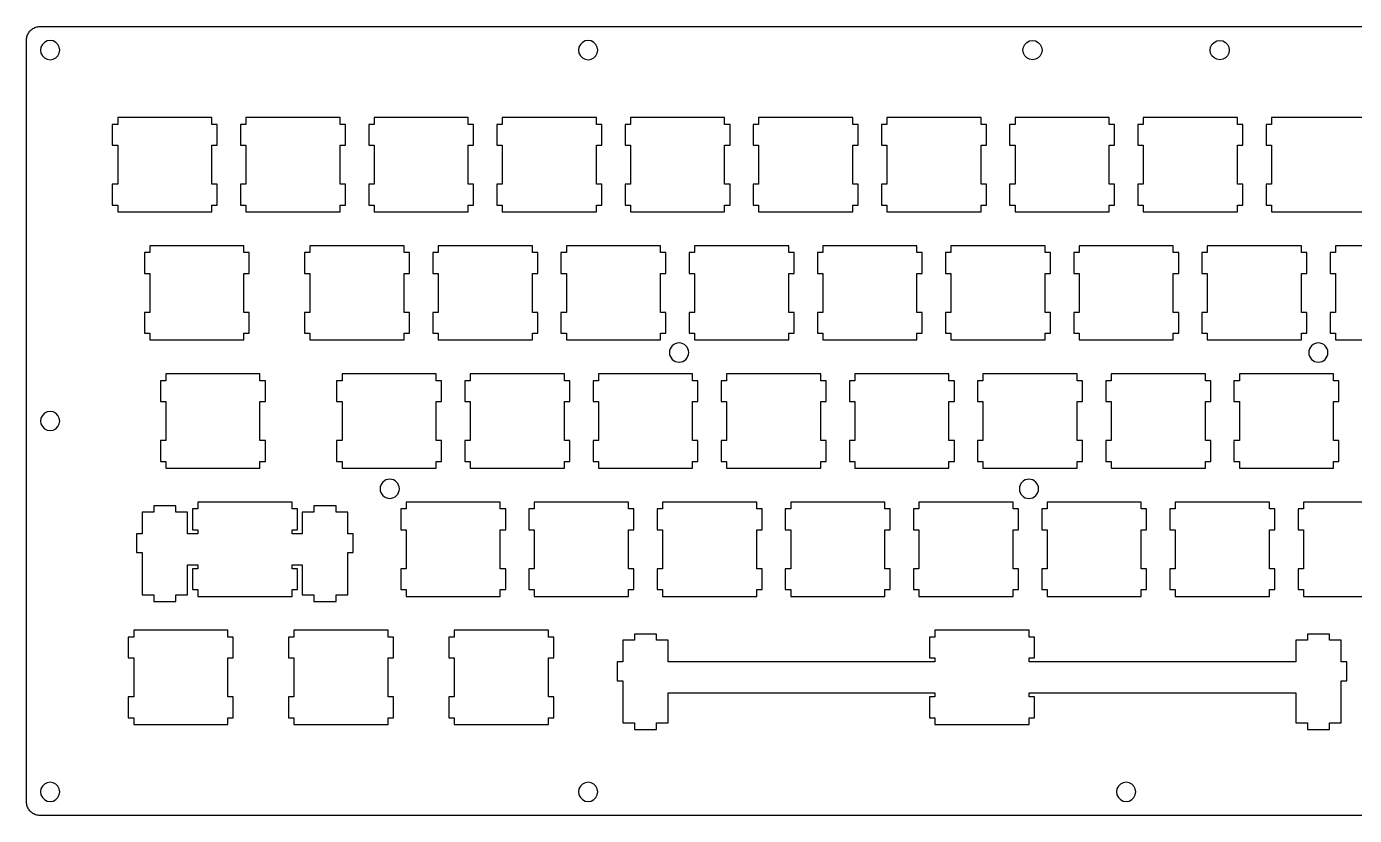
# Model space of a CAD drawing. Extents: x 5 to 332, y 5 to 122.
# Drawn here: x 5 to 202.3, y 5 to 122.3 of the extents above; entities that cross this region are included whole.
import ezdxf

# ---------------------------------------------------------------- set-up
doc = ezdxf.new("R2010")
doc.units = 0
doc.layers.add('Layer_1', color=7, linetype='CONTINUOUS')

msp = doc.modelspace()

# ---------------------------------------------------------------- linework, layer by layer
at = {"layer": 'Layer_1', "color": 7}
for p, q in [((5.001, 120.25), (5.007, 120.407)), ((5.007, 120.407), (5.025, 120.563)), ((5.025, 120.563), (5.056, 120.717)), ((5.056, 120.717), (5.098, 120.869)), ((5.098, 120.869), (5.153, 121.016)), ((5.153, 121.016), (5.218, 121.158)), ((5.218, 121.158), (5.295, 121.295)), ((5.295, 121.295), (5.382, 121.426)), ((5.382, 121.426), (5.48, 121.549)), ((5.48, 121.549), (5.586, 121.665)), ((5.586, 121.665), (5.702, 121.771)), ((5.702, 121.771), (5.825, 121.869)), ((5.825, 121.869), (5.956, 121.956)), ((5.956, 121.956), (6.093, 122.033)), ((6.093, 122.033), (6.235, 122.098)), ((6.235, 122.098), (6.382, 122.153)), ((6.382, 122.153), (6.534, 122.195)), ((6.534, 122.195), (6.688, 122.226)), ((6.688, 122.226), (6.844, 122.244)), ((6.844, 122.244), (7.001, 122.251)), ((7.001, 122.251), (329.802, 122.25)), ((5, 6.999), (5.001, 120.25)), ((7.145, 119.192), (7.075, 118.75)), ((7.075, 118.75), (7.145, 118.31)), ((7.348, 119.588), (7.145, 119.192)), ((7.663, 119.903), (7.348, 119.588)), ((8.059, 120.106), (7.663, 119.903)), ((8.5, 120.175), (8.059, 120.106)), ((8.941, 120.106), (8.5, 120.175)), ((9.338, 119.903), (8.941, 120.106)), ((9.653, 119.588), (9.338, 119.903)), ((9.856, 119.192), (9.653, 119.588)), ((9.925, 118.75), (9.856, 119.192)), ((9.856, 118.31), (9.925, 118.75)), ((87.095, 119.192), (87.026, 118.75)), ((87.026, 118.75), (87.095, 118.31)), ((87.298, 119.588), (87.095, 119.192)), ((87.613, 119.903), (87.298, 119.588)), ((88.01, 120.106), (87.613, 119.903)), ((88.451, 120.175), (88.01, 120.106)), ((88.891, 120.106), (88.451, 120.175)), ((89.288, 119.903), (88.891, 120.106)), ((89.604, 119.588), (89.288, 119.903)), ((89.806, 119.192), (89.604, 119.588)), ((89.876, 118.75), (89.806, 119.192)), ((89.806, 118.31), (89.876, 118.75)), ((153.06463, 118.750878), (153.13363, 119.190878)), ((153.13363, 118.308878), (153.06463, 118.750878)), ((153.13363, 119.190878), (153.33663, 119.587878)), ((153.33663, 119.587878), (153.65163, 119.902878)), ((153.65163, 119.902878), (154.04863, 120.105878)), ((154.04863, 120.105878), (154.48963, 120.175878)), ((154.48963, 120.175878), (154.92963, 120.105878)), ((154.92963, 120.105878), (155.32663, 119.902878)), ((155.32663, 119.902878), (155.64263, 119.587878)), ((155.64263, 119.587878), (155.84463, 119.190878)), ((155.84463, 119.190878), (155.91463, 118.750878)), ((155.91463, 118.750878), (155.84463, 118.308878)), ((180.88737, 118.750121), (180.95737, 119.192121)), ((180.95737, 118.310121), (180.88737, 118.750121)), ((180.95737, 119.192121), (181.15937, 119.588121)), ((181.15937, 119.588121), (181.47537, 119.903121)), ((181.47537, 119.903121), (181.87237, 120.106121)), ((181.87237, 120.106121), (182.31237, 120.175121)), ((182.31237, 120.175121), (182.75337, 120.106121)), ((182.75337, 120.106121), (183.15037, 119.903121)), ((183.15037, 119.903121), (183.46537, 119.588121)), ((183.46537, 119.588121), (183.66837, 119.192121)), ((183.66837, 119.192121), (183.73737, 118.750121)), ((183.73737, 118.750121), (183.66837, 118.310121)), ((7.145, 118.31), (7.348, 117.913)), ((7.348, 117.913), (7.663, 117.598)), ((7.663, 117.598), (8.059, 117.395)), ((8.059, 117.395), (8.5, 117.325)), ((8.5, 117.325), (8.941, 117.395)), ((8.941, 117.395), (9.338, 117.598)), ((9.338, 117.598), (9.653, 117.913)), ((9.653, 117.913), (9.856, 118.31)), ((87.095, 118.31), (87.298, 117.913)), ((87.298, 117.913), (87.613, 117.598)), ((87.613, 117.598), (88.01, 117.395)), ((88.01, 117.395), (88.451, 117.325)), ((88.451, 117.325), (88.891, 117.395)), ((88.891, 117.395), (89.288, 117.598)), ((89.288, 117.598), (89.604, 117.913)), ((89.604, 117.913), (89.806, 118.31)), ((153.33663, 117.912878), (153.13363, 118.308878)), ((153.65163, 117.597878), (153.33663, 117.912878)), ((154.04863, 117.394878), (153.65163, 117.597878)), ((154.48963, 117.325878), (154.04863, 117.394878)), ((154.92963, 117.394878), (154.48963, 117.325878)), ((155.32663, 117.597878), (154.92963, 117.394878)), ((155.64263, 117.912878), (155.32663, 117.597878)), ((155.84463, 118.308878), (155.64263, 117.912878)), ((181.15937, 117.913121), (180.95737, 118.310121)), ((181.47537, 117.598121), (181.15937, 117.913121)), ((181.87237, 117.395121), (181.47537, 117.598121)), ((182.31237, 117.325121), (181.87237, 117.395121)), ((182.75337, 117.395121), (182.31237, 117.325121)), ((183.15037, 117.598121), (182.75337, 117.395121)), ((183.46537, 117.913121), (183.15037, 117.598121)), ((183.66837, 118.310121), (183.46537, 117.913121)), ((32.542197, 108.71532), (18.542197, 108.71532)), ((18.542197, 108.71532), (18.542197, 107.71532)), ((32.542197, 107.71532), (32.542197, 108.71532)), ((51.592197, 108.71532), (37.592197, 108.71532)), ((37.592197, 108.71532), (37.592197, 107.71532)), ((51.592197, 107.71532), (51.592197, 108.71532)), ((70.642197, 108.71532), (56.642197, 108.71532)), ((56.642197, 108.71532), (56.642197, 107.71532)), ((70.642197, 107.71532), (70.642197, 108.71532)), ((89.692197, 108.71532), (75.692197, 108.71532)), ((75.692197, 108.71532), (75.692197, 107.71532)), ((89.692197, 107.71532), (89.692197, 108.71532)), ((108.742197, 108.71532), (94.742197, 108.71532)), ((94.742197, 108.71532), (94.742197, 107.71532)), ((108.742197, 107.71532), (108.742197, 108.71532)), ((127.791197, 108.71532), (113.791197, 108.71532)), ((113.791197, 108.71532), (113.791197, 107.71532)), ((127.791197, 107.71532), (127.791197, 108.71532)), ((146.842197, 108.71532), (132.841197, 108.71532)), ((132.841197, 108.71532), (132.841197, 107.71532)), ((146.842197, 107.71532), (146.842197, 108.71532)), ((165.892197, 108.71532), (151.892197, 108.71532)), ((151.892197, 108.71532), (151.892197, 107.71532)), ((165.892197, 107.71532), (165.892197, 108.71532)), ((184.942197, 108.71532), (170.942197, 108.71532)), ((170.942197, 108.71532), (170.942197, 107.71532)), ((184.942197, 107.71532), (184.942197, 108.71532)), ((203.992197, 108.71532), (189.992197, 108.71532)), ((189.992197, 108.71532), (189.992197, 107.71532)), ((17.742197, 107.71532), (17.742197, 104.61532)), ((18.542197, 107.71532), (17.742197, 107.71532)), ((33.342197, 107.71532), (32.542197, 107.71532)), ((33.342197, 104.61532), (33.342197, 107.71532)), ((36.792197, 107.71532), (36.792197, 104.61532)), ((37.592197, 107.71532), (36.792197, 107.71532)), ((52.392197, 107.71532), (51.592197, 107.71532)), ((52.392197, 104.61532), (52.392197, 107.71532)), ((55.842197, 107.71532), (55.842197, 104.61532)), ((56.642197, 107.71532), (55.842197, 107.71532)), ((71.442197, 107.71532), (70.642197, 107.71532)), ((71.442197, 104.61532), (71.442197, 107.71532)), ((74.892197, 107.71532), (74.892197, 104.61532)), ((75.692197, 107.71532), (74.892197, 107.71532)), ((90.492197, 107.71532), (89.692197, 107.71532)), ((90.492197, 104.61532), (90.492197, 107.71532)), ((93.942197, 107.71532), (93.942197, 104.61532)), ((94.742197, 107.71532), (93.942197, 107.71532)), ((109.541197, 107.71532), (108.742197, 107.71532)), ((109.541197, 104.61532), (109.541197, 107.71532)), ((112.992197, 107.71532), (112.992197, 104.61532)), ((113.791197, 107.71532), (112.992197, 107.71532)), ((128.591197, 107.71532), (127.791197, 107.71532)), ((128.591197, 104.61532), (128.591197, 107.71532)), ((132.041197, 107.71532), (132.041197, 104.61532)), ((132.841197, 107.71532), (132.041197, 107.71532)), ((147.642197, 107.71532), (146.842197, 107.71532)), ((147.642197, 104.61532), (147.642197, 107.71532)), ((151.092197, 107.71532), (151.092197, 104.61532)), ((151.892197, 107.71532), (151.092197, 107.71532)), ((166.692197, 107.71532), (165.892197, 107.71532)), ((166.692197, 104.61532), (166.692197, 107.71532)), ((170.142197, 107.71532), (170.142197, 104.61532)), ((170.942197, 107.71532), (170.142197, 107.71532)), ((185.742197, 107.71532), (184.942197, 107.71532)), ((185.742197, 104.61532), (185.742197, 107.71532)), ((189.192197, 107.71532), (189.192197, 104.61532)), ((189.992197, 107.71532), (189.192197, 107.71532)), ((17.742197, 104.61532), (18.542197, 104.61532)), ((18.542197, 104.61532), (18.542197, 98.81532)), ((32.542197, 98.81532), (32.542197, 104.61532)), ((32.542197, 104.61532), (33.342197, 104.61532)), ((36.792197, 104.61532), (37.592197, 104.61532)), ((37.592197, 104.61532), (37.592197, 98.81532)), ((51.592197, 98.81532), (51.592197, 104.61532)), ((51.592197, 104.61532), (52.392197, 104.61532)), ((55.842197, 104.61532), (56.642197, 104.61532)), ((56.642197, 104.61532), (56.642197, 98.81532)), ((70.642197, 98.81532), (70.642197, 104.61532)), ((70.642197, 104.61532), (71.442197, 104.61532)), ((74.892197, 104.61532), (75.692197, 104.61532)), ((75.692197, 104.61532), (75.692197, 98.81532)), ((89.692197, 98.81532), (89.692197, 104.61532)), ((89.692197, 104.61532), (90.492197, 104.61532)), ((93.942197, 104.61532), (94.742197, 104.61532)), ((94.742197, 104.61532), (94.742197, 98.81532)), ((108.742197, 98.81532), (108.742197, 104.61532)), ((108.742197, 104.61532), (109.541197, 104.61532)), ((112.992197, 104.61532), (113.791197, 104.61532)), ((113.791197, 104.61532), (113.791197, 98.81532)), ((127.791197, 98.81532), (127.791197, 104.61532)), ((127.791197, 104.61532), (128.591197, 104.61532)), ((132.041197, 104.61532), (132.841197, 104.61532)), ((132.841197, 104.61532), (132.841197, 98.81532)), ((146.842197, 98.81532), (146.842197, 104.61532)), ((146.842197, 104.61532), (147.642197, 104.61532)), ((151.092197, 104.61532), (151.892197, 104.61532)), ((151.892197, 104.61532), (151.892197, 98.81532)), ((165.892197, 98.81532), (165.892197, 104.61532)), ((165.892197, 104.61532), (166.692197, 104.61532)), ((170.142197, 104.61532), (170.942197, 104.61532)), ((170.942197, 104.61532), (170.942197, 98.81532)), ((184.942197, 98.81532), (184.942197, 104.61532)), ((184.942197, 104.61532), (185.742197, 104.61532)), ((189.192197, 104.61532), (189.992197, 104.61532)), ((189.992197, 104.61532), (189.992197, 98.81532)), ((18.542197, 98.81532), (17.742197, 98.81532)), ((17.742197, 98.81532), (17.742197, 95.71532)), ((33.342197, 98.81532), (32.542197, 98.81532)), ((33.342197, 95.71532), (33.342197, 98.81532)), ((37.592197, 98.81532), (36.792197, 98.81532)), ((36.792197, 98.81532), (36.792197, 95.71532)), ((52.392197, 98.81532), (51.592197, 98.81532)), ((52.392197, 95.71532), (52.392197, 98.81532)), ((56.642197, 98.81532), (55.842197, 98.81532)), ((55.842197, 98.81532), (55.842197, 95.71532)), ((71.442197, 98.81532), (70.642197, 98.81532)), ((71.442197, 95.71532), (71.442197, 98.81532)), ((75.692197, 98.81532), (74.892197, 98.81532)), ((74.892197, 98.81532), (74.892197, 95.71532)), ((90.492197, 98.81532), (89.692197, 98.81532)), ((90.492197, 95.71532), (90.492197, 98.81532)), ((94.742197, 98.81532), (93.942197, 98.81532)), ((93.942197, 98.81532), (93.942197, 95.71532)), ((109.541197, 98.81532), (108.742197, 98.81532)), ((109.541197, 95.71532), (109.541197, 98.81532)), ((113.791197, 98.81532), (112.992197, 98.81532)), ((112.992197, 98.81532), (112.992197, 95.71532)), ((128.591197, 98.81532), (127.791197, 98.81532)), ((128.591197, 95.71532), (128.591197, 98.81532)), ((132.841197, 98.81532), (132.041197, 98.81532)), ((132.041197, 98.81532), (132.041197, 95.71532)), ((147.642197, 98.81532), (146.842197, 98.81532)), ((147.642197, 95.71532), (147.642197, 98.81532)), ((151.892197, 98.81532), (151.092197, 98.81532)), ((151.092197, 98.81532), (151.092197, 95.71532)), ((166.692197, 98.81532), (165.892197, 98.81532)), ((166.692197, 95.71532), (166.692197, 98.81532)), ((170.942197, 98.81532), (170.142197, 98.81532)), ((170.142197, 98.81532), (170.142197, 95.71532)), ((185.742197, 98.81532), (184.942197, 98.81532)), ((185.742197, 95.71532), (185.742197, 98.81532)), ((189.992197, 98.81532), (189.192197, 98.81532)), ((189.192197, 98.81532), (189.192197, 95.71532)), ((17.742197, 95.71532), (18.542197, 95.71532)), ((18.542197, 95.71532), (18.542197, 94.71532)), ((32.542197, 94.71532), (32.542197, 95.71532)), ((32.542197, 95.71532), (33.342197, 95.71532)), ((36.792197, 95.71532), (37.592197, 95.71532)), ((37.592197, 95.71532), (37.592197, 94.71532)), ((51.592197, 94.71532), (51.592197, 95.71532)), ((51.592197, 95.71532), (52.392197, 95.71532)), ((55.842197, 95.71532), (56.642197, 95.71532)), ((56.642197, 95.71532), (56.642197, 94.71532)), ((70.642197, 94.71532), (70.642197, 95.71532)), ((70.642197, 95.71532), (71.442197, 95.71532)), ((74.892197, 95.71532), (75.692197, 95.71532)), ((75.692197, 95.71532), (75.692197, 94.71532)), ((89.692197, 94.71532), (89.692197, 95.71532)), ((89.692197, 95.71532), (90.492197, 95.71532)), ((93.942197, 95.71532), (94.742197, 95.71532)), ((94.742197, 95.71532), (94.742197, 94.71532)), ((108.742197, 94.71532), (108.742197, 95.71532)), ((108.742197, 95.71532), (109.541197, 95.71532)), ((112.992197, 95.71532), (113.791197, 95.71532)), ((113.791197, 95.71532), (113.791197, 94.71532)), ((127.791197, 94.71532), (127.791197, 95.71532)), ((127.791197, 95.71532), (128.591197, 95.71532)), ((132.041197, 95.71532), (132.841197, 95.71532)), ((132.841197, 95.71532), (132.841197, 94.71532)), ((146.842197, 94.71532), (146.842197, 95.71532)), ((146.842197, 95.71532), (147.642197, 95.71532)), ((151.092197, 95.71532), (151.892197, 95.71532)), ((151.892197, 95.71532), (151.892197, 94.71532)), ((165.892197, 94.71532), (165.892197, 95.71532)), ((165.892197, 95.71532), (166.692197, 95.71532)), ((170.142197, 95.71532), (170.942197, 95.71532)), ((170.942197, 95.71532), (170.942197, 94.71532)), ((184.942197, 94.71532), (184.942197, 95.71532)), ((184.942197, 95.71532), (185.742197, 95.71532)), ((189.192197, 95.71532), (189.992197, 95.71532)), ((189.992197, 95.71532), (189.992197, 94.71532)), ((18.542197, 94.71532), (32.542197, 94.71532)), ((37.592197, 94.71532), (51.592197, 94.71532)), ((56.642197, 94.71532), (70.642197, 94.71532)), ((75.692197, 94.71532), (89.692197, 94.71532)), ((94.742197, 94.71532), (108.742197, 94.71532)), ((113.791197, 94.71532), (127.791197, 94.71532)), ((132.841197, 94.71532), (146.842197, 94.71532)), ((151.892197, 94.71532), (165.892197, 94.71532)), ((170.942197, 94.71532), (184.942197, 94.71532)), ((189.992197, 94.71532), (203.992197, 94.71532)), ((37.304197, 89.66532), (23.304197, 89.66532)), ((23.304197, 89.66532), (23.304197, 88.66532)), ((37.304197, 88.66532), (37.304197, 89.66532)), ((61.117197, 89.66532), (47.117197, 89.66532)), ((47.117197, 89.66532), (47.117197, 88.66532)), ((61.117197, 88.66532), (61.117197, 89.66532)), ((80.167197, 89.66532), (66.167197, 89.66532)), ((66.167197, 89.66532), (66.167197, 88.66532)), ((80.167197, 88.66532), (80.167197, 89.66532)), ((99.217197, 89.66532), (85.217197, 89.66532)), ((85.217197, 89.66532), (85.217197, 88.66532)), ((99.217197, 88.66532), (99.217197, 89.66532)), ((118.267197, 89.66532), (104.267197, 89.66532)), ((104.267197, 89.66532), (104.267197, 88.66532)), ((118.267197, 88.66532), (118.267197, 89.66532)), ((137.317197, 89.66532), (123.317197, 89.66532)), ((123.317197, 89.66532), (123.317197, 88.66532)), ((137.317197, 88.66532), (137.317197, 89.66532)), ((156.367197, 89.66532), (142.367197, 89.66532)), ((142.367197, 89.66532), (142.367197, 88.66532)), ((156.367197, 88.66532), (156.367197, 89.66532)), ((175.417197, 89.66532), (161.417197, 89.66532)), ((161.417197, 89.66532), (161.417197, 88.66532)), ((175.417197, 88.66532), (175.417197, 89.66532)), ((194.467197, 89.66532), (180.467197, 89.66532)), ((180.467197, 89.66532), (180.467197, 88.66532)), ((194.467197, 88.66532), (194.467197, 89.66532)), ((213.517197, 89.66532), (199.517197, 89.66532)), ((199.517197, 89.66532), (199.517197, 88.66532)), ((22.504197, 88.66532), (22.504197, 85.56532)), ((23.304197, 88.66532), (22.504197, 88.66532)), ((38.104197, 88.66532), (37.304197, 88.66532)), ((38.104197, 85.56532), (38.104197, 88.66532)), ((46.317197, 88.66532), (46.317197, 85.56532)), ((47.117197, 88.66532), (46.317197, 88.66532)), ((61.917197, 88.66532), (61.117197, 88.66532)), ((61.917197, 85.56532), (61.917197, 88.66532)), ((65.367197, 88.66532), (65.367197, 85.56532)), ((66.167197, 88.66532), (65.367197, 88.66532)), ((80.967197, 88.66532), (80.167197, 88.66532)), ((80.967197, 85.56532), (80.967197, 88.66532)), ((84.417197, 88.66532), (84.417197, 85.56532)), ((85.217197, 88.66532), (84.417197, 88.66532)), ((100.017197, 88.66532), (99.217197, 88.66532)), ((100.017197, 85.56532), (100.017197, 88.66532)), ((103.467197, 88.66532), (103.467197, 85.56532)), ((104.267197, 88.66532), (103.467197, 88.66532)), ((119.067197, 88.66532), (118.267197, 88.66532)), ((119.067197, 85.56532), (119.067197, 88.66532)), ((122.517197, 88.66532), (122.517197, 85.56532)), ((123.317197, 88.66532), (122.517197, 88.66532)), ((138.117197, 88.66532), (137.317197, 88.66532)), ((138.117197, 85.56532), (138.117197, 88.66532)), ((141.566197, 88.66532), (141.566197, 85.56532)), ((142.367197, 88.66532), (141.566197, 88.66532)), ((157.167197, 88.66532), (156.367197, 88.66532)), ((157.167197, 85.56532), (157.167197, 88.66532)), ((160.617197, 88.66532), (160.617197, 85.56532)), ((161.417197, 88.66532), (160.617197, 88.66532)), ((176.217197, 88.66532), (175.417197, 88.66532)), ((176.217197, 85.56532), (176.217197, 88.66532)), ((179.667197, 88.66532), (179.667197, 85.56532)), ((180.467197, 88.66532), (179.667197, 88.66532)), ((195.267197, 88.66532), (194.467197, 88.66532)), ((195.267197, 85.56532), (195.267197, 88.66532)), ((198.717197, 88.66532), (198.717197, 85.56532)), ((199.517197, 88.66532), (198.717197, 88.66532)), ((22.504197, 85.56532), (23.304197, 85.56532)), ((23.304197, 85.56532), (23.304197, 79.76532)), ((37.304197, 79.76532), (37.304197, 85.56532)), ((37.304197, 85.56532), (38.104197, 85.56532)), ((46.317197, 85.56532), (47.117197, 85.56532)), ((47.117197, 85.56532), (47.117197, 79.76532)), ((61.117197, 79.76532), (61.117197, 85.56532)), ((61.117197, 85.56532), (61.917197, 85.56532)), ((65.367197, 85.56532), (66.167197, 85.56532)), ((66.167197, 85.56532), (66.167197, 79.76532)), ((80.167197, 79.76532), (80.167197, 85.56532)), ((80.167197, 85.56532), (80.967197, 85.56532)), ((84.417197, 85.56532), (85.217197, 85.56532)), ((85.217197, 85.56532), (85.217197, 79.76532)), ((99.217197, 79.76532), (99.217197, 85.56532)), ((99.217197, 85.56532), (100.017197, 85.56532)), ((103.467197, 85.56532), (104.267197, 85.56532)), ((104.267197, 85.56532), (104.267197, 79.76532)), ((118.267197, 79.76532), (118.267197, 85.56532)), ((118.267197, 85.56532), (119.067197, 85.56532)), ((122.517197, 85.56532), (123.317197, 85.56532)), ((123.317197, 85.56532), (123.317197, 79.76532)), ((137.317197, 79.76532), (137.317197, 85.56532)), ((137.317197, 85.56532), (138.117197, 85.56532)), ((141.566197, 85.56532), (142.367197, 85.56532)), ((142.367197, 85.56532), (142.367197, 79.76532)), ((156.367197, 79.76532), (156.367197, 85.56532)), ((156.367197, 85.56532), (157.167197, 85.56532)), ((160.617197, 85.56532), (161.417197, 85.56532)), ((161.417197, 85.56532), (161.417197, 79.76532)), ((175.417197, 79.76532), (175.417197, 85.56532)), ((175.417197, 85.56532), (176.217197, 85.56532)), ((179.667197, 85.56532), (180.467197, 85.56532)), ((180.467197, 85.56532), (180.467197, 79.76532)), ((194.467197, 79.76532), (194.467197, 85.56532)), ((194.467197, 85.56532), (195.267197, 85.56532)), ((198.717197, 85.56532), (199.517197, 85.56532)), ((199.517197, 85.56532), (199.517197, 79.76532)), ((23.304197, 79.76532), (22.504197, 79.76532)), ((22.504197, 79.76532), (22.504197, 76.66532)), ((38.104197, 79.76532), (37.304197, 79.76532)), ((38.104197, 76.66532), (38.104197, 79.76532)), ((47.117197, 79.76532), (46.317197, 79.76532)), ((46.317197, 79.76532), (46.317197, 76.66532)), ((61.917197, 79.76532), (61.117197, 79.76532)), ((61.917197, 76.66532), (61.917197, 79.76532)), ((66.167197, 79.76532), (65.367197, 79.76532)), ((65.367197, 79.76532), (65.367197, 76.66532)), ((80.967197, 79.76532), (80.167197, 79.76532)), ((80.967197, 76.66532), (80.967197, 79.76532)), ((85.217197, 79.76532), (84.417197, 79.76532)), ((84.417197, 79.76532), (84.417197, 76.66532)), ((100.017197, 79.76532), (99.217197, 79.76532)), ((100.017197, 76.66532), (100.017197, 79.76532)), ((104.267197, 79.76532), (103.467197, 79.76532)), ((103.467197, 79.76532), (103.467197, 76.66532)), ((119.067197, 79.76532), (118.267197, 79.76532)), ((119.067197, 76.66532), (119.067197, 79.76532)), ((123.317197, 79.76532), (122.517197, 79.76532)), ((122.517197, 79.76532), (122.517197, 76.66532)), ((138.117197, 79.76532), (137.317197, 79.76532)), ((138.117197, 76.66532), (138.117197, 79.76532)), ((142.367197, 79.76532), (141.566197, 79.76532)), ((141.566197, 79.76532), (141.566197, 76.66532)), ((157.167197, 79.76532), (156.367197, 79.76532)), ((157.167197, 76.66532), (157.167197, 79.76532)), ((161.417197, 79.76532), (160.617197, 79.76532)), ((160.617197, 79.76532), (160.617197, 76.66532)), ((176.217197, 79.76532), (175.417197, 79.76532)), ((176.217197, 76.66532), (176.217197, 79.76532)), ((180.467197, 79.76532), (179.667197, 79.76532)), ((179.667197, 79.76532), (179.667197, 76.66532)), ((195.267197, 79.76532), (194.467197, 79.76532)), ((195.267197, 76.66532), (195.267197, 79.76532)), ((199.517197, 79.76532), (198.717197, 79.76532)), ((198.717197, 79.76532), (198.717197, 76.66532)), ((22.504197, 76.66532), (23.304197, 76.66532)), ((23.304197, 76.66532), (23.304197, 75.66532)), ((23.304197, 75.66532), (37.304197, 75.66532)), ((37.304197, 75.66532), (37.304197, 76.66532)), ((37.304197, 76.66532), (38.104197, 76.66532)), ((46.317197, 76.66532), (47.117197, 76.66532)), ((47.117197, 76.66532), (47.117197, 75.66532)), ((47.117197, 75.66532), (61.117197, 75.66532)), ((61.117197, 75.66532), (61.117197, 76.66532)), ((61.117197, 76.66532), (61.917197, 76.66532)), ((65.367197, 76.66532), (66.167197, 76.66532)), ((66.167197, 76.66532), (66.167197, 75.66532)), ((66.167197, 75.66532), (80.167197, 75.66532)), ((80.167197, 75.66532), (80.167197, 76.66532)), ((80.167197, 76.66532), (80.967197, 76.66532)), ((84.417197, 76.66532), (85.217197, 76.66532)), ((85.217197, 76.66532), (85.217197, 75.66532)), ((85.217197, 75.66532), (99.217197, 75.66532)), ((99.217197, 75.66532), (99.217197, 76.66532)), ((99.217197, 76.66532), (100.017197, 76.66532)), ((103.467197, 76.66532), (104.267197, 76.66532)), ((104.267197, 76.66532), (104.267197, 75.66532)), ((104.267197, 75.66532), (118.267197, 75.66532)), ((118.267197, 75.66532), (118.267197, 76.66532)), ((118.267197, 76.66532), (119.067197, 76.66532)), ((122.517197, 76.66532), (123.317197, 76.66532)), ((123.317197, 76.66532), (123.317197, 75.66532)), ((123.317197, 75.66532), (137.317197, 75.66532)), ((137.317197, 75.66532), (137.317197, 76.66532)), ((137.317197, 76.66532), (138.117197, 76.66532)), ((141.566197, 76.66532), (142.367197, 76.66532)), ((142.367197, 76.66532), (142.367197, 75.66532)), ((142.367197, 75.66532), (156.367197, 75.66532)), ((156.367197, 75.66532), (156.367197, 76.66532)), ((156.367197, 76.66532), (157.167197, 76.66532)), ((160.617197, 76.66532), (161.417197, 76.66532)), ((161.417197, 76.66532), (161.417197, 75.66532)), ((161.417197, 75.66532), (175.417197, 75.66532)), ((175.417197, 75.66532), (175.417197, 76.66532)), ((175.417197, 76.66532), (176.217197, 76.66532)), ((179.667197, 76.66532), (180.467197, 76.66532)), ((180.467197, 76.66532), (180.467197, 75.66532)), ((180.467197, 75.66532), (194.467197, 75.66532)), ((194.467197, 75.66532), (194.467197, 76.66532)), ((194.467197, 76.66532), (195.267197, 76.66532)), ((198.717197, 76.66532), (199.517197, 76.66532)), ((199.517197, 76.66532), (199.517197, 75.66532)), ((199.517197, 75.66532), (213.517197, 75.66532)), ((24.885197, 69.61532), (24.885197, 66.51532)), ((25.685197, 69.61532), (24.885197, 69.61532)), ((39.685197, 70.61532), (25.685197, 70.61532)), ((25.685197, 70.61532), (25.685197, 69.61532)), ((39.685197, 69.61532), (39.685197, 70.61532)), ((40.485197, 69.61532), (39.685197, 69.61532)), ((40.485197, 66.51532), (40.485197, 69.61532)), ((51.079197, 69.61532), (51.079197, 66.51532)), ((51.879197, 69.61532), (51.079197, 69.61532)), ((65.879197, 70.61532), (51.879197, 70.61532)), ((51.879197, 70.61532), (51.879197, 69.61532)), ((65.879197, 69.61532), (65.879197, 70.61532)), ((66.679197, 69.61532), (65.879197, 69.61532)), ((66.679197, 66.51532), (66.679197, 69.61532)), ((70.129197, 69.61532), (70.129197, 66.51532)), ((70.929197, 69.61532), (70.129197, 69.61532)), ((84.929197, 70.61532), (70.929197, 70.61532)), ((70.929197, 70.61532), (70.929197, 69.61532)), ((84.929197, 69.61532), (84.929197, 70.61532)), ((85.729197, 69.61532), (84.929197, 69.61532)), ((85.729197, 66.51532), (85.729197, 69.61532)), ((89.179197, 69.61532), (89.179197, 66.51532)), ((89.979197, 69.61532), (89.179197, 69.61532)), ((103.979197, 70.61532), (89.979197, 70.61532)), ((89.979197, 70.61532), (89.979197, 69.61532)), ((103.979197, 69.61532), (103.979197, 70.61532)), ((104.779197, 69.61532), (103.979197, 69.61532)), ((104.779197, 66.51532), (104.779197, 69.61532)), ((108.229197, 69.61532), (108.229197, 66.51532)), ((109.029197, 69.61532), (108.229197, 69.61532)), ((123.029197, 70.61532), (109.029197, 70.61532)), ((109.029197, 70.61532), (109.029197, 69.61532)), ((123.029197, 69.61532), (123.029197, 70.61532)), ((123.829197, 69.61532), (123.029197, 69.61532)), ((123.829197, 66.51532), (123.829197, 69.61532)), ((127.279197, 69.61532), (127.279197, 66.51532)), ((128.079197, 69.61532), (127.279197, 69.61532)), ((142.079197, 70.61532), (128.079197, 70.61532)), ((128.079197, 70.61532), (128.079197, 69.61532)), ((142.079197, 69.61532), (142.079197, 70.61532)), ((142.879197, 69.61532), (142.079197, 69.61532)), ((142.879197, 66.51532), (142.879197, 69.61532)), ((146.329197, 69.61532), (146.329197, 66.51532)), ((147.129197, 69.61532), (146.329197, 69.61532)), ((161.129197, 70.61532), (147.129197, 70.61532)), ((147.129197, 70.61532), (147.129197, 69.61532)), ((161.129197, 69.61532), (161.129197, 70.61532)), ((161.929197, 69.61532), (161.129197, 69.61532)), ((161.929197, 66.51532), (161.929197, 69.61532)), ((165.379197, 69.61532), (165.379197, 66.51532)), ((166.179197, 69.61532), (165.379197, 69.61532)), ((180.179197, 70.61532), (166.179197, 70.61532)), ((166.179197, 70.61532), (166.179197, 69.61532)), ((180.179197, 69.61532), (180.179197, 70.61532)), ((180.979197, 69.61532), (180.179197, 69.61532)), ((180.979197, 66.51532), (180.979197, 69.61532)), ((184.429197, 69.61532), (184.429197, 66.51532)), ((185.229197, 69.61532), (184.429197, 69.61532)), ((199.229197, 70.61532), (185.229197, 70.61532)), ((185.229197, 70.61532), (185.229197, 69.61532)), ((199.229197, 69.61532), (199.229197, 70.61532)), ((200.029197, 69.61532), (199.229197, 69.61532)), ((200.029197, 66.51532), (200.029197, 69.61532)), ((24.885197, 66.51532), (25.685197, 66.51532)), ((25.685197, 66.51532), (25.685197, 60.71532)), ((39.685197, 60.71532), (39.685197, 66.51532)), ((39.685197, 66.51532), (40.485197, 66.51532)), ((51.079197, 66.51532), (51.879197, 66.51532)), ((51.879197, 66.51532), (51.879197, 60.71532)), ((65.879197, 60.71532), (65.879197, 66.51532)), ((65.879197, 66.51532), (66.679197, 66.51532)), ((70.129197, 66.51532), (70.929197, 66.51532)), ((70.929197, 66.51532), (70.929197, 60.71532)), ((84.929197, 60.71532), (84.929197, 66.51532)), ((84.929197, 66.51532), (85.729197, 66.51532)), ((89.179197, 66.51532), (89.979197, 66.51532)), ((89.979197, 66.51532), (89.979197, 60.71532)), ((103.979197, 60.71532), (103.979197, 66.51532)), ((103.979197, 66.51532), (104.779197, 66.51532)), ((108.229197, 66.51532), (109.029197, 66.51532)), ((109.029197, 66.51532), (109.029197, 60.71532)), ((123.029197, 60.71532), (123.029197, 66.51532)), ((123.029197, 66.51532), (123.829197, 66.51532)), ((127.279197, 66.51532), (128.079197, 66.51532)), ((128.079197, 66.51532), (128.079197, 60.71532)), ((142.079197, 60.71532), (142.079197, 66.51532)), ((142.079197, 66.51532), (142.879197, 66.51532)), ((146.329197, 66.51532), (147.129197, 66.51532)), ((147.129197, 66.51532), (147.129197, 60.71532)), ((161.129197, 60.71532), (161.129197, 66.51532)), ((161.129197, 66.51532), (161.929197, 66.51532)), ((165.379197, 66.51532), (166.179197, 66.51532)), ((166.179197, 66.51532), (166.179197, 60.71532)), ((180.179197, 60.71532), (180.179197, 66.51532)), ((180.179197, 66.51532), (180.979197, 66.51532)), ((184.429197, 66.51532), (185.229197, 66.51532)), ((185.229197, 66.51532), (185.229197, 60.71532)), ((199.229197, 60.71532), (199.229197, 66.51532)), ((199.229197, 66.51532), (200.029197, 66.51532)), ((7.145, 64.065), (7.075, 63.625)), ((7.075, 63.625), (7.145, 63.185)), ((7.348, 64.463), (7.145, 64.065)), ((7.145, 63.185), (7.348, 62.788)), ((7.663, 64.778), (7.348, 64.463)), ((8.059, 64.98), (7.663, 64.778)), ((8.5, 65.05), (8.059, 64.98)), ((8.941, 64.98), (8.5, 65.05)), ((9.338, 64.778), (8.941, 64.98)), ((9.653, 64.463), (9.338, 64.778)), ((9.856, 64.065), (9.653, 64.463)), ((9.653, 62.788), (9.856, 63.185)), ((9.925, 63.625), (9.856, 64.065)), ((9.856, 63.185), (9.925, 63.625)), ((7.348, 62.788), (7.663, 62.472)), ((7.663, 62.472), (8.059, 62.27)), ((8.059, 62.27), (8.5, 62.2)), ((8.5, 62.2), (8.941, 62.27)), ((8.941, 62.27), (9.338, 62.472)), ((9.338, 62.472), (9.653, 62.788)), ((25.685197, 60.71532), (24.885197, 60.71532)), ((24.885197, 60.71532), (24.885197, 57.61532)), ((40.485197, 60.71532), (39.685197, 60.71532)), ((40.485197, 57.61532), (40.485197, 60.71532)), ((51.879197, 60.71532), (51.079197, 60.71532)), ((51.079197, 60.71532), (51.079197, 57.61532)), ((66.679197, 60.71532), (65.879197, 60.71532)), ((66.679197, 57.61532), (66.679197, 60.71532)), ((70.929197, 60.71532), (70.129197, 60.71532)), ((70.129197, 60.71532), (70.129197, 57.61532)), ((85.729197, 60.71532), (84.929197, 60.71532)), ((85.729197, 57.61532), (85.729197, 60.71532)), ((89.979197, 60.71532), (89.179197, 60.71532)), ((89.179197, 60.71532), (89.179197, 57.61532)), ((104.779197, 60.71532), (103.979197, 60.71532)), ((104.779197, 57.61532), (104.779197, 60.71532)), ((109.029197, 60.71532), (108.229197, 60.71532)), ((108.229197, 60.71532), (108.229197, 57.61532)), ((123.829197, 60.71532), (123.029197, 60.71532)), ((123.829197, 57.61532), (123.829197, 60.71532)), ((128.079197, 60.71532), (127.279197, 60.71532)), ((127.279197, 60.71532), (127.279197, 57.61532)), ((142.879197, 60.71532), (142.079197, 60.71532)), ((142.879197, 57.61532), (142.879197, 60.71532)), ((147.129197, 60.71532), (146.329197, 60.71532)), ((146.329197, 60.71532), (146.329197, 57.61532)), ((161.929197, 60.71532), (161.129197, 60.71532)), ((161.929197, 57.61532), (161.929197, 60.71532)), ((166.179197, 60.71532), (165.379197, 60.71532)), ((165.379197, 60.71532), (165.379197, 57.61532)), ((180.979197, 60.71532), (180.179197, 60.71532)), ((180.979197, 57.61532), (180.979197, 60.71532)), ((185.229197, 60.71532), (184.429197, 60.71532)), ((184.429197, 60.71532), (184.429197, 57.61532)), ((200.029197, 60.71532), (199.229197, 60.71532)), ((200.029197, 57.61532), (200.029197, 60.71532)), ((24.885197, 57.61532), (25.685197, 57.61532)), ((25.685197, 57.61532), (25.685197, 56.61532)), ((39.685197, 56.61532), (39.685197, 57.61532)), ((39.685197, 57.61532), (40.485197, 57.61532)), ((51.079197, 57.61532), (51.879197, 57.61532)), ((51.879197, 57.61532), (51.879197, 56.61532)), ((65.879197, 56.61532), (65.879197, 57.61532)), ((65.879197, 57.61532), (66.679197, 57.61532)), ((70.129197, 57.61532), (70.929197, 57.61532)), ((70.929197, 57.61532), (70.929197, 56.61532)), ((84.929197, 56.61532), (84.929197, 57.61532)), ((84.929197, 57.61532), (85.729197, 57.61532)), ((89.179197, 57.61532), (89.979197, 57.61532)), ((89.979197, 57.61532), (89.979197, 56.61532)), ((103.979197, 56.61532), (103.979197, 57.61532)), ((103.979197, 57.61532), (104.779197, 57.61532)), ((108.229197, 57.61532), (109.029197, 57.61532)), ((109.029197, 57.61532), (109.029197, 56.61532)), ((123.029197, 56.61532), (123.029197, 57.61532)), ((123.029197, 57.61532), (123.829197, 57.61532)), ((127.279197, 57.61532), (128.079197, 57.61532)), ((128.079197, 57.61532), (128.079197, 56.61532)), ((142.079197, 56.61532), (142.079197, 57.61532)), ((142.079197, 57.61532), (142.879197, 57.61532)), ((146.329197, 57.61532), (147.129197, 57.61532)), ((147.129197, 57.61532), (147.129197, 56.61532)), ((161.129197, 56.61532), (161.129197, 57.61532)), ((161.129197, 57.61532), (161.929197, 57.61532)), ((165.379197, 57.61532), (166.179197, 57.61532)), ((166.179197, 57.61532), (166.179197, 56.61532)), ((180.179197, 56.61532), (180.179197, 57.61532)), ((180.179197, 57.61532), (180.979197, 57.61532)), ((184.429197, 57.61532), (185.229197, 57.61532)), ((185.229197, 57.61532), (185.229197, 56.61532)), ((199.229197, 56.61532), (199.229197, 57.61532)), ((199.229197, 57.61532), (200.029197, 57.61532)), ((25.685197, 56.61532), (39.685197, 56.61532)), ((51.879197, 56.61532), (65.879197, 56.61532)), ((70.929197, 56.61532), (84.929197, 56.61532)), ((89.979197, 56.61532), (103.979197, 56.61532)), ((109.029197, 56.61532), (123.029197, 56.61532)), ((128.079197, 56.61532), (142.079197, 56.61532)), ((147.129197, 56.61532), (161.129197, 56.61532)), ((166.179197, 56.61532), (180.179197, 56.61532)), ((185.229197, 56.61532), (199.229197, 56.61532)), ((44.448197, 51.56532), (30.448197, 51.56532)), ((30.448197, 51.56532), (30.448197, 50.56532)), ((44.448197, 50.56532), (44.448197, 51.56532)), ((75.404197, 51.56532), (61.404197, 51.56532)), ((61.404197, 51.56532), (61.404197, 50.56532)), ((75.404197, 50.56532), (75.404197, 51.56532)), ((94.454197, 51.56532), (80.454197, 51.56532)), ((80.454197, 51.56532), (80.454197, 50.56532)), ((94.454197, 50.56532), (94.454197, 51.56532)), ((113.504197, 51.56532), (99.504197, 51.56532)), ((99.504197, 51.56532), (99.504197, 50.56532)), ((113.504197, 50.56532), (113.504197, 51.56532)), ((132.554197, 51.56532), (118.554197, 51.56532)), ((118.554197, 51.56532), (118.554197, 50.56532)), ((132.554197, 50.56532), (132.554197, 51.56532)), ((151.604197, 51.56532), (137.604197, 51.56532)), ((137.604197, 51.56532), (137.604197, 50.56532)), ((151.604197, 50.56532), (151.604197, 51.56532)), ((170.654197, 51.56532), (156.654197, 51.56532)), ((156.654197, 51.56532), (156.654197, 50.56532)), ((170.654197, 50.56532), (170.654197, 51.56532)), ((189.704197, 51.56532), (175.704197, 51.56532)), ((175.704197, 51.56532), (175.704197, 50.56532)), ((189.704197, 50.56532), (189.704197, 51.56532)), ((208.754197, 51.56532), (194.754197, 51.56532)), ((194.754197, 51.56532), (194.754197, 50.56532)), ((23.898197, 50.09532), (22.173197, 50.09532)), ((22.173197, 50.09532), (22.173197, 46.86532)), ((27.198197, 51.01632), (23.898197, 51.01632)), ((23.898197, 51.01632), (23.898197, 50.09532)), ((27.198197, 50.09532), (27.198197, 51.01632)), ((28.923197, 50.09532), (27.198197, 50.09532)), ((28.923197, 46.86532), (28.923197, 50.09532)), ((29.648197, 50.56532), (29.648197, 47.46632)), ((30.448197, 50.56532), (29.648197, 50.56532)), ((45.248197, 50.56532), (44.448197, 50.56532)), ((45.248197, 47.46632), (45.248197, 50.56532)), ((47.698197, 50.09532), (45.973197, 50.09532)), ((45.973197, 50.09532), (45.973197, 46.86532)), ((50.998197, 51.01632), (47.698197, 51.01632)), ((47.698197, 51.01632), (47.698197, 50.09532)), ((50.998197, 50.09532), (50.998197, 51.01632)), ((52.723197, 50.09532), (50.998197, 50.09532)), ((52.723197, 46.86532), (52.723197, 50.09532)), ((60.604197, 50.56532), (60.604197, 47.46632)), ((61.404197, 50.56532), (60.604197, 50.56532)), ((76.204197, 50.56532), (75.404197, 50.56532)), ((76.204197, 47.46632), (76.204197, 50.56532)), ((79.654197, 50.56532), (79.654197, 47.46632)), ((80.454197, 50.56532), (79.654197, 50.56532)), ((95.254197, 50.56532), (94.454197, 50.56532)), ((95.254197, 47.46632), (95.254197, 50.56532)), ((98.704197, 50.56532), (98.704197, 47.46632)), ((99.504197, 50.56532), (98.704197, 50.56532)), ((114.304197, 50.56532), (113.504197, 50.56532)), ((114.304197, 47.46632), (114.304197, 50.56532)), ((117.754197, 50.56532), (117.754197, 47.46632)), ((118.554197, 50.56532), (117.754197, 50.56532)), ((133.354197, 50.56532), (132.554197, 50.56532)), ((133.354197, 47.46632), (133.354197, 50.56532)), ((136.804197, 50.56532), (136.804197, 47.46632)), ((137.604197, 50.56532), (136.804197, 50.56532)), ((152.404197, 50.56532), (151.604197, 50.56532)), ((152.404197, 47.46632), (152.404197, 50.56532)), ((155.854197, 50.56532), (155.854197, 47.46632)), ((156.654197, 50.56532), (155.854197, 50.56532)), ((171.454197, 50.56532), (170.654197, 50.56532)), ((171.454197, 47.46632), (171.454197, 50.56532)), ((174.904197, 50.56532), (174.904197, 47.46632)), ((175.704197, 50.56532), (174.904197, 50.56532)), ((190.504197, 50.56532), (189.704197, 50.56532)), ((190.504197, 47.46632), (190.504197, 50.56532)), ((193.954197, 50.56532), (193.954197, 47.46632)), ((194.754197, 50.56532), (193.954197, 50.56532)), ((29.648197, 47.46632), (30.448197, 47.46632)), ((30.448197, 47.46632), (30.448197, 46.86532)), ((44.448197, 46.86532), (44.448197, 47.46632)), ((44.448197, 47.46632), (45.248197, 47.46632)), ((60.604197, 47.46632), (61.404197, 47.46632)), ((61.404197, 47.46632), (61.404197, 41.66532)), ((75.404197, 41.66532), (75.404197, 47.46632)), ((75.404197, 47.46632), (76.204197, 47.46632)), ((79.654197, 47.46632), (80.454197, 47.46632)), ((80.454197, 47.46632), (80.454197, 41.66532)), ((94.454197, 41.66532), (94.454197, 47.46632)), ((94.454197, 47.46632), (95.254197, 47.46632)), ((98.704197, 47.46632), (99.504197, 47.46632)), ((99.504197, 47.46632), (99.504197, 41.66532)), ((113.504197, 41.66532), (113.504197, 47.46632)), ((113.504197, 47.46632), (114.304197, 47.46632)), ((117.754197, 47.46632), (118.554197, 47.46632)), ((118.554197, 47.46632), (118.554197, 41.66532)), ((132.554197, 41.66532), (132.554197, 47.46632)), ((132.554197, 47.46632), (133.354197, 47.46632)), ((136.804197, 47.46632), (137.604197, 47.46632)), ((137.604197, 47.46632), (137.604197, 41.66532)), ((151.604197, 41.66532), (151.604197, 47.46632)), ((151.604197, 47.46632), (152.404197, 47.46632)), ((155.854197, 47.46632), (156.654197, 47.46632)), ((156.654197, 47.46632), (156.654197, 41.66532)), ((170.654197, 41.66532), (170.654197, 47.46632)), ((170.654197, 47.46632), (171.454197, 47.46632)), ((174.904197, 47.46632), (175.704197, 47.46632)), ((175.704197, 47.46632), (175.704197, 41.66532)), ((189.704197, 41.66532), (189.704197, 47.46632)), ((189.704197, 47.46632), (190.504197, 47.46632)), ((193.954197, 47.46632), (194.754197, 47.46632)), ((194.754197, 47.46632), (194.754197, 41.66532)), ((22.173197, 46.86532), (21.348197, 46.86532)), ((21.348197, 46.86532), (21.348197, 44.06532)), ((30.448197, 46.86532), (28.923197, 46.86532)), ((45.973197, 46.86532), (44.448197, 46.86532)), ((53.548197, 46.86532), (52.723197, 46.86532)), ((53.548197, 44.06532), (53.548197, 46.86532)), ((21.348197, 44.06532), (22.173197, 44.06532)), ((22.173197, 44.06532), (22.173197, 37.79532)), ((52.723197, 37.79532), (52.723197, 44.06532)), ((52.723197, 44.06532), (53.548197, 44.06532)), ((28.923197, 37.79532), (28.923197, 42.26532)), ((28.923197, 42.26532), (30.448197, 42.26532)), ((30.448197, 41.66532), (29.648197, 41.66532)), ((29.648197, 41.66532), (29.648197, 38.56532)), ((30.448197, 42.26532), (30.448197, 41.66532)), ((44.448197, 41.66532), (44.448197, 42.26532)), ((44.448197, 42.26532), (45.973197, 42.26532)), ((45.248197, 41.66532), (44.448197, 41.66532)), ((45.248197, 38.56532), (45.248197, 41.66532)), ((45.973197, 42.26532), (45.973197, 37.79532)), ((61.404197, 41.66532), (60.604197, 41.66532)), ((60.604197, 41.66532), (60.604197, 38.56532)), ((76.204197, 41.66532), (75.404197, 41.66532)), ((76.204197, 38.56532), (76.204197, 41.66532)), ((80.454197, 41.66532), (79.654197, 41.66532)), ((79.654197, 41.66532), (79.654197, 38.56532)), ((95.254197, 41.66532), (94.454197, 41.66532)), ((95.254197, 38.56532), (95.254197, 41.66532)), ((99.504197, 41.66532), (98.704197, 41.66532)), ((98.704197, 41.66532), (98.704197, 38.56532)), ((114.304197, 41.66532), (113.504197, 41.66532)), ((114.304197, 38.56532), (114.304197, 41.66532)), ((118.554197, 41.66532), (117.754197, 41.66532)), ((117.754197, 41.66532), (117.754197, 38.56532)), ((133.354197, 41.66532), (132.554197, 41.66532)), ((133.354197, 38.56532), (133.354197, 41.66532)), ((137.604197, 41.66532), (136.804197, 41.66532)), ((136.804197, 41.66532), (136.804197, 38.56532)), ((152.404197, 41.66532), (151.604197, 41.66532)), ((152.404197, 38.56532), (152.404197, 41.66532)), ((156.654197, 41.66532), (155.854197, 41.66532)), ((155.854197, 41.66532), (155.854197, 38.56532)), ((171.454197, 41.66532), (170.654197, 41.66532)), ((171.454197, 38.56532), (171.454197, 41.66532)), ((175.704197, 41.66532), (174.904197, 41.66532)), ((174.904197, 41.66532), (174.904197, 38.56532)), ((190.504197, 41.66532), (189.704197, 41.66532)), ((190.504197, 38.56532), (190.504197, 41.66532)), ((194.754197, 41.66532), (193.954197, 41.66532)), ((193.954197, 41.66532), (193.954197, 38.56532)), ((22.173197, 37.79532), (23.898197, 37.79532)), ((23.898197, 37.79532), (23.898197, 36.81532)), ((27.198197, 36.81532), (27.198197, 37.79532)), ((27.198197, 37.79532), (28.923197, 37.79532)), ((29.648197, 38.56532), (30.448197, 38.56532)), ((30.448197, 38.56532), (30.448197, 37.56532)), ((30.448197, 37.56532), (44.448197, 37.56532)), ((44.448197, 37.56532), (44.448197, 38.56532)), ((44.448197, 38.56532), (45.248197, 38.56532)), ((45.973197, 37.79532), (47.698197, 37.79532)), ((47.698197, 37.79532), (47.698197, 36.81532)), ((50.998197, 36.81532), (50.998197, 37.79532)), ((50.998197, 37.79532), (52.723197, 37.79532)), ((60.604197, 38.56532), (61.404197, 38.56532)), ((61.404197, 38.56532), (61.404197, 37.56532)), ((61.404197, 37.56532), (75.404197, 37.56532)), ((75.404197, 37.56532), (75.404197, 38.56532)), ((75.404197, 38.56532), (76.204197, 38.56532)), ((79.654197, 38.56532), (80.454197, 38.56532)), ((80.454197, 38.56532), (80.454197, 37.56532)), ((80.454197, 37.56532), (94.454197, 37.56532)), ((94.454197, 37.56532), (94.454197, 38.56532)), ((94.454197, 38.56532), (95.254197, 38.56532)), ((98.704197, 38.56532), (99.504197, 38.56532)), ((99.504197, 38.56532), (99.504197, 37.56532)), ((99.504197, 37.56532), (113.504197, 37.56532)), ((113.504197, 37.56532), (113.504197, 38.56532)), ((113.504197, 38.56532), (114.304197, 38.56532)), ((117.754197, 38.56532), (118.554197, 38.56532)), ((118.554197, 38.56532), (118.554197, 37.56532)), ((118.554197, 37.56532), (132.554197, 37.56532)), ((132.554197, 37.56532), (132.554197, 38.56532)), ((132.554197, 38.56532), (133.354197, 38.56532)), ((136.804197, 38.56532), (137.604197, 38.56532)), ((137.604197, 38.56532), (137.604197, 37.56532)), ((137.604197, 37.56532), (151.604197, 37.56532)), ((151.604197, 37.56532), (151.604197, 38.56532)), ((151.604197, 38.56532), (152.404197, 38.56532)), ((155.854197, 38.56532), (156.654197, 38.56532)), ((156.654197, 38.56532), (156.654197, 37.56532)), ((156.654197, 37.56532), (170.654197, 37.56532)), ((170.654197, 37.56532), (170.654197, 38.56532)), ((170.654197, 38.56532), (171.454197, 38.56532)), ((174.904197, 38.56532), (175.704197, 38.56532)), ((175.704197, 38.56532), (175.704197, 37.56532)), ((175.704197, 37.56532), (189.704197, 37.56532)), ((189.704197, 37.56532), (189.704197, 38.56532)), ((189.704197, 38.56532), (190.504197, 38.56532)), ((193.954197, 38.56532), (194.754197, 38.56532)), ((194.754197, 38.56532), (194.754197, 37.56532)), ((194.754197, 37.56532), (208.754197, 37.56532)), ((23.898197, 36.81532), (27.198197, 36.81532)), ((47.698197, 36.81532), (50.998197, 36.81532)), ((34.923197, 32.51532), (20.923197, 32.51532)), ((20.923197, 32.51532), (20.923197, 31.51532)), ((34.923197, 31.51532), (34.923197, 32.51532)), ((58.735197, 32.51532), (44.735197, 32.51532)), ((44.735197, 32.51532), (44.735197, 31.51532)), ((58.735197, 31.51532), (58.735197, 32.51532)), ((82.548197, 32.51532), (68.548197, 32.51532)), ((68.548197, 32.51532), (68.548197, 31.51532)), ((82.548197, 31.51532), (82.548197, 32.51532)), ((98.635197, 31.96632), (95.335197, 31.96632)), ((95.335197, 31.96632), (95.335197, 31.04532)), ((98.635197, 31.04532), (98.635197, 31.96632)), ((153.985197, 32.51532), (139.984197, 32.51532)), ((139.984197, 32.51532), (139.984197, 31.51532)), ((153.985197, 31.51532), (153.985197, 32.51532)), ((198.635197, 31.96632), (195.335197, 31.96632)), ((195.335197, 31.96632), (195.335197, 31.04532)), ((198.635197, 31.04532), (198.635197, 31.96632)), ((20.123197, 31.51532), (20.123197, 28.41632)), ((20.923197, 31.51532), (20.123197, 31.51532)), ((35.723197, 31.51532), (34.923197, 31.51532)), ((35.723197, 28.41632), (35.723197, 31.51532)), ((43.935197, 31.51532), (43.935197, 28.41632)), ((44.735197, 31.51532), (43.935197, 31.51532)), ((59.535197, 31.51532), (58.735197, 31.51532)), ((59.535197, 28.41632), (59.535197, 31.51532)), ((67.748197, 31.51532), (67.748197, 28.41632)), ((68.548197, 31.51532), (67.748197, 31.51532)), ((83.348197, 31.51532), (82.548197, 31.51532)), ((83.348197, 28.41632), (83.348197, 31.51532)), ((95.335197, 31.04532), (93.610197, 31.04532)), ((93.610197, 31.04532), (93.610197, 27.81532)), ((100.360197, 31.04532), (98.635197, 31.04532)), ((100.360197, 27.81532), (100.360197, 31.04532)), ((139.185197, 31.51532), (139.185197, 28.41632)), ((139.984197, 31.51532), (139.185197, 31.51532)), ((154.785197, 31.51532), (153.985197, 31.51532)), ((154.785197, 28.41632), (154.785197, 31.51532)), ((195.335197, 31.04532), (193.610197, 31.04532)), ((193.610197, 31.04532), (193.610197, 27.81532)), ((200.360197, 31.04532), (198.635197, 31.04532)), ((200.360197, 27.81532), (200.360197, 31.04532)), ((20.123197, 28.41632), (20.923197, 28.41632)), ((20.923197, 28.41632), (20.923197, 22.61532)), ((34.923197, 22.61532), (34.923197, 28.41632)), ((34.923197, 28.41632), (35.723197, 28.41632)), ((43.935197, 28.41632), (44.735197, 28.41632)), ((44.735197, 28.41632), (44.735197, 22.61532)), ((58.735197, 22.61532), (58.735197, 28.41632)), ((58.735197, 28.41632), (59.535197, 28.41632)), ((67.748197, 28.41632), (68.548197, 28.41632)), ((68.548197, 28.41632), (68.548197, 22.61532)), ((82.548197, 22.61532), (82.548197, 28.41632)), ((82.548197, 28.41632), (83.348197, 28.41632)), ((93.610197, 27.81532), (92.785197, 27.81532)), ((92.785197, 27.81532), (92.785197, 25.01532)), ((139.984197, 27.81532), (100.360197, 27.81532)), ((139.185197, 28.41632), (139.984197, 28.41632)), ((139.984197, 28.41632), (139.984197, 27.81532)), ((153.985197, 27.81532), (153.985197, 28.41632)), ((153.985197, 28.41632), (154.785197, 28.41632)), ((193.610197, 27.81532), (153.985197, 27.81532)), ((201.185197, 27.81532), (200.360197, 27.81532)), ((201.185197, 25.01532), (201.185197, 27.81532)), ((92.785197, 25.01532), (93.610197, 25.01532)), ((93.610197, 25.01532), (93.610197, 18.74632)), ((200.360197, 18.74632), (200.360197, 25.01532)), ((200.360197, 25.01532), (201.185197, 25.01532)), ((20.923197, 22.61532), (20.123197, 22.61532)), ((20.123197, 22.61532), (20.123197, 19.51532)), ((35.723197, 22.61532), (34.923197, 22.61532)), ((35.723197, 19.51532), (35.723197, 22.61532)), ((44.735197, 22.61532), (43.935197, 22.61532)), ((43.935197, 22.61532), (43.935197, 19.51532)), ((59.535197, 22.61532), (58.735197, 22.61532)), ((59.535197, 19.51532), (59.535197, 22.61532)), ((68.548197, 22.61532), (67.748197, 22.61532)), ((67.748197, 22.61532), (67.748197, 19.51532)), ((83.348197, 22.61532), (82.548197, 22.61532)), ((83.348197, 19.51532), (83.348197, 22.61532)), ((100.360197, 18.74632), (100.360197, 23.21632)), ((100.360197, 23.21632), (139.984197, 23.21632)), ((139.984197, 22.61532), (139.185197, 22.61532)), ((139.185197, 22.61532), (139.185197, 19.51532)), ((139.984197, 23.21632), (139.984197, 22.61532)), ((153.985197, 22.61532), (153.985197, 23.21632)), ((153.985197, 23.21632), (193.610197, 23.21632)), ((154.785197, 22.61532), (153.985197, 22.61532)), ((154.785197, 19.51532), (154.785197, 22.61532)), ((193.610197, 23.21632), (193.610197, 18.74632)), ((20.123197, 19.51532), (20.923197, 19.51532)), ((20.923197, 19.51532), (20.923197, 18.51532)), ((20.923197, 18.51532), (34.923197, 18.51532)), ((34.923197, 18.51532), (34.923197, 19.51532)), ((34.923197, 19.51532), (35.723197, 19.51532)), ((43.935197, 19.51532), (44.735197, 19.51532)), ((44.735197, 19.51532), (44.735197, 18.51532)), ((44.735197, 18.51532), (58.735197, 18.51532)), ((58.735197, 18.51532), (58.735197, 19.51532)), ((58.735197, 19.51532), (59.535197, 19.51532)), ((67.748197, 19.51532), (68.548197, 19.51532)), ((68.548197, 19.51532), (68.548197, 18.51532)), ((68.548197, 18.51532), (82.548197, 18.51532)), ((82.548197, 18.51532), (82.548197, 19.51532)), ((82.548197, 19.51532), (83.348197, 19.51532)), ((93.610197, 18.74632), (95.335197, 18.74632)), ((95.335197, 18.74632), (95.335197, 17.76532)), ((95.335197, 17.76532), (98.635197, 17.76532)), ((98.635197, 17.76532), (98.635197, 18.74632)), ((98.635197, 18.74632), (100.360197, 18.74632)), ((139.185197, 19.51532), (139.984197, 19.51532)), ((139.984197, 19.51532), (139.984197, 18.51532)), ((139.984197, 18.51532), (153.985197, 18.51532)), ((153.985197, 18.51532), (153.985197, 19.51532)), ((153.985197, 19.51532), (154.785197, 19.51532)), ((193.610197, 18.74632), (195.335197, 18.74632)), ((195.335197, 18.74632), (195.335197, 17.76532)), ((195.335197, 17.76532), (198.635197, 17.76532)), ((198.635197, 17.76532), (198.635197, 18.74632)), ((198.635197, 18.74632), (200.360197, 18.74632)), ((8.5, 9.924), (8.059, 9.855)), ((8.941, 9.855), (8.5, 9.924)), ((88.451, 9.924), (88.01, 9.855)), ((88.891, 9.855), (88.451, 9.924)), ((168.401, 9.924), (167.961, 9.855)), ((168.841, 9.855), (168.401, 9.924)), ((7.145, 8.94), (7.075, 8.5)), ((7.075, 8.5), (7.145, 8.059)), ((7.348, 9.337), (7.145, 8.94)), ((7.145, 8.059), (7.348, 7.662)), ((7.663, 9.652), (7.348, 9.337)), ((8.059, 9.855), (7.663, 9.652)), ((9.338, 9.652), (8.941, 9.855)), ((9.653, 9.337), (9.338, 9.652)), ((9.856, 8.94), (9.653, 9.337)), ((9.653, 7.662), (9.856, 8.059)), ((9.925, 8.5), (9.856, 8.94)), ((9.856, 8.059), (9.925, 8.5)), ((87.095, 8.94), (87.026, 8.5)), ((87.026, 8.5), (87.095, 8.059)), ((87.298, 9.337), (87.095, 8.94)), ((87.095, 8.059), (87.298, 7.662)), ((87.613, 9.652), (87.298, 9.337)), ((88.01, 9.855), (87.613, 9.652)), ((89.288, 9.652), (88.891, 9.855)), ((89.604, 9.337), (89.288, 9.652)), ((89.806, 8.94), (89.604, 9.337)), ((89.604, 7.662), (89.806, 8.059)), ((89.876, 8.5), (89.806, 8.94)), ((89.806, 8.059), (89.876, 8.5)), ((167.046, 8.94), (166.976, 8.5)), ((166.976, 8.5), (167.046, 8.059)), ((167.248, 9.337), (167.046, 8.94)), ((167.046, 8.059), (167.248, 7.662)), ((167.563, 9.652), (167.248, 9.337)), ((167.961, 9.855), (167.563, 9.652)), ((169.239, 9.652), (168.841, 9.855)), ((169.554, 9.337), (169.239, 9.652)), ((169.756, 8.94), (169.554, 9.337)), ((169.554, 7.662), (169.756, 8.059)), ((169.826, 8.5), (169.756, 8.94)), ((169.756, 8.059), (169.826, 8.5)), ((5.007, 6.843), (5, 6.999)), ((5.025, 6.687), (5.007, 6.843)), ((5.056, 6.533), (5.025, 6.687)), ((5.098, 6.381), (5.056, 6.533)), ((5.153, 6.234), (5.098, 6.381)), ((5.218, 6.092), (5.153, 6.234)), ((5.295, 5.955), (5.218, 6.092)), ((5.382, 5.824), (5.295, 5.955)), ((7.348, 7.662), (7.663, 7.347)), ((7.663, 7.347), (8.059, 7.144)), ((8.059, 7.144), (8.5, 7.075)), ((8.5, 7.075), (8.941, 7.144)), ((8.941, 7.144), (9.338, 7.347)), ((9.338, 7.347), (9.653, 7.662)), ((87.298, 7.662), (87.613, 7.347)), ((87.613, 7.347), (88.01, 7.144)), ((88.01, 7.144), (88.451, 7.075)), ((88.451, 7.075), (88.891, 7.144)), ((88.891, 7.144), (89.288, 7.347)), ((89.288, 7.347), (89.604, 7.662)), ((167.248, 7.662), (167.563, 7.347)), ((167.563, 7.347), (167.961, 7.144)), ((167.961, 7.144), (168.401, 7.075)), ((168.401, 7.075), (168.841, 7.144)), ((168.841, 7.144), (169.239, 7.347)), ((169.239, 7.347), (169.554, 7.662)), ((5.48, 5.701), (5.382, 5.824)), ((5.586, 5.585), (5.48, 5.701)), ((5.702, 5.479), (5.586, 5.585)), ((5.825, 5.381), (5.702, 5.479)), ((5.956, 5.294), (5.825, 5.381)), ((6.093, 5.217), (5.956, 5.294)), ((6.235, 5.152), (6.093, 5.217)), ((6.382, 5.097), (6.235, 5.152)), ((6.534, 5.055), (6.382, 5.097)), ((6.688, 5.024), (6.534, 5.055)), ((6.844, 5.006), (6.688, 5.024)), ((7.001, 5), (6.844, 5.006)), ((329.802, 5), (7.001, 5))]:
    msp.add_line(p, q, dxfattribs=at)
for points in [[(101.9676, 75.226874), (101.178229, 75.226871), (100.53832, 74.586959), (100.53832, 73.797588)], [(103.39688, 73.797588), (103.39688, 74.586959), (102.756971, 75.226871), (101.9676, 75.226874)], [(196.96793, 75.226874), (196.588859, 75.226875), (196.225313, 75.076291), (195.957269, 74.808247)], [(198.39721, 73.797588), (198.39721, 74.586959), (197.757301, 75.226871), (196.96793, 75.226874)], [(100.53832, 73.797588), (100.53832, 73.008217), (101.178229, 72.368305), (101.9676, 72.368302)], [(101.9676, 72.368302), (102.756971, 72.368305), (103.39688, 73.008217), (103.39688, 73.797588)], [(195.957269, 74.808247), (195.689225, 74.540204), (195.53864, 74.176659), (195.53864, 73.797588)], [(195.53864, 73.797588), (195.53864, 73.418517), (195.689225, 73.054972), (195.957269, 72.786929)], [(196.96793, 72.368302), (197.757301, 72.368305), (198.39721, 73.008217), (198.39721, 73.797588)], [(195.957269, 72.786929), (196.225313, 72.518885), (196.588859, 72.368301), (196.96793, 72.368302)], [(58.96794, 54.976983), (58.178568, 54.976982), (57.538657, 54.337069), (57.538657, 53.547697)], [(57.538657, 53.547697), (57.538657, 52.758325), (58.178568, 52.118412), (58.96794, 52.118411)], [(60.397223, 53.547697), (60.397223, 54.337069), (59.757312, 54.976982), (58.96794, 54.976983)], [(58.96794, 52.118411), (59.757312, 52.118412), (60.397223, 52.758325), (60.397223, 53.547697)], [(152.957349, 54.558356), (152.689305, 54.290313), (152.53872, 53.926768), (152.53872, 53.547697)], [(152.53872, 53.547697), (152.53872, 53.168626), (152.689305, 52.805081), (152.957349, 52.537038)], [(153.96801, 54.976983), (153.588939, 54.976984), (153.225393, 54.8264), (152.957349, 54.558356)], [(154.978671, 54.558356), (154.710627, 54.8264), (154.347081, 54.976984), (153.96801, 54.976983)], [(155.3973, 53.547697), (155.3973, 53.926768), (155.246715, 54.290313), (154.978671, 54.558356)], [(154.978671, 52.537038), (155.246715, 52.805081), (155.3973, 53.168626), (155.3973, 53.547697)], [(152.957349, 52.537038), (153.225393, 52.268994), (153.588939, 52.11841), (153.96801, 52.118411)], [(153.96801, 52.118411), (154.347081, 52.11841), (154.710627, 52.268994), (154.978671, 52.537038)]]:
    msp.add_open_spline(points, degree=3, dxfattribs=at)

doc.saveas('drawing.dxf')
